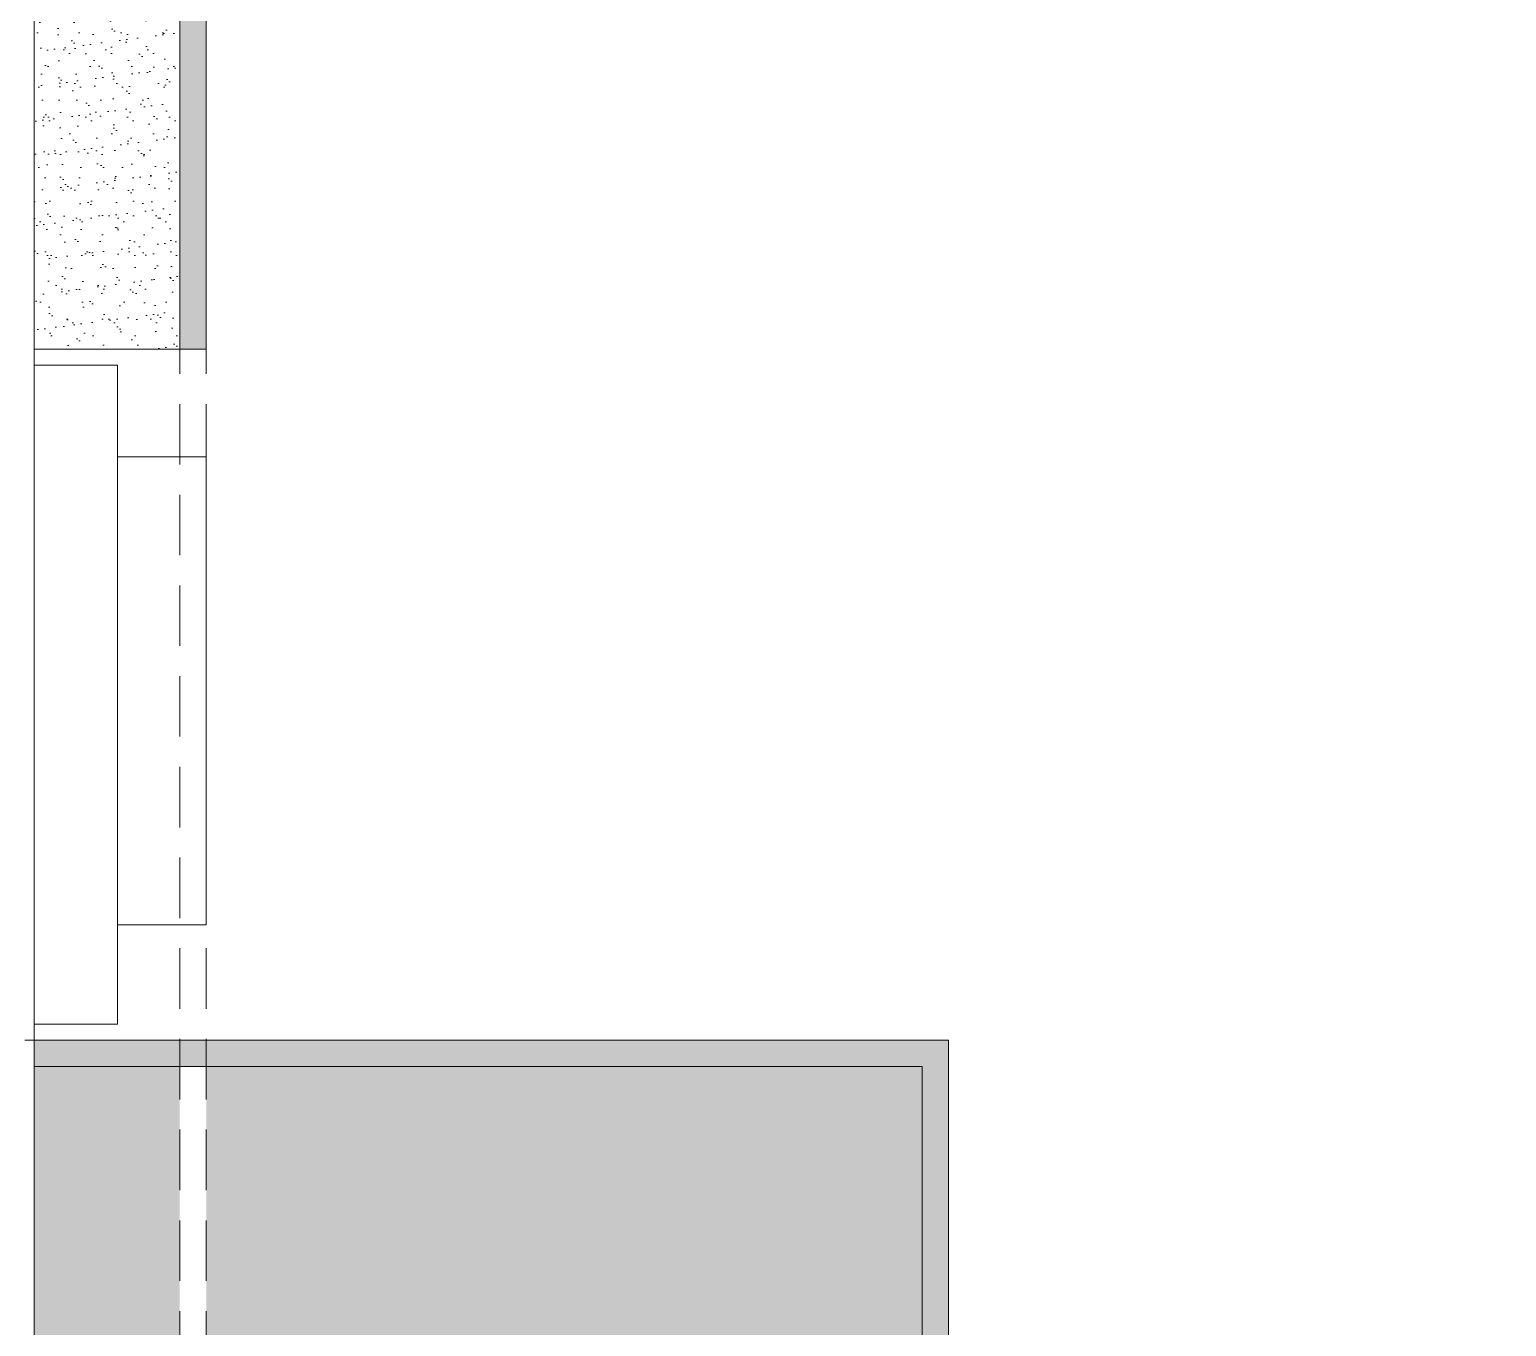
# Model space of a CAD drawing. Header units: millimetres. Extents: x 922141 to 965068, y 34629 to 256118.
# Drawn here: x 949763 to 955347, y 166689 to 171593 of the extents above; entities that cross this region are included whole.
import ezdxf

# ---------------------------------------------------------------- set-up
doc = ezdxf.new("R2010")
doc.units = ezdxf.units.MM
doc.linetypes.add('DASHED', pattern=[19.05, 12.7, -6.35])
for name, color, linetype, lineweight in [('A-HATCH', 251, 'Continuous', 9), ('MCA__ FINESTRE', 111, 'Continuous', 5), ('MCA__ LANDSCAPE', 136, 'Continuous', 5), ('MCA__ SCALE', 154, 'Continuous', 18)]:
    doc.layers.add(name, color=color, linetype=linetype, lineweight=lineweight)
pattern_1 = [(37.5, (249533.1, -37610.32), (-3.200063, 97.8826475), [0, -77.216, 0, -86.36, 0, -82.55]), (7.5, (249533.1, -37610.32), (89.904657, 143.36502), [0, -41.656, 0, -69.596, 0, -26.67]), (327.5, (249470.614, -37610.32), (158.198474, 0.287437), [0, -25.4, 0, -91.44, 0, -119.38]), (317.5, (249470.61, -37610.32), (152.71129, 44.585865), [0, -12.7, 0, -59.944, 0, -68.58])]

msp = doc.modelspace()

# ---------------------------------------------------------------- hatches: boundary and pattern name
at = {"layer": 'A-HATCH', "ltscale": 600, "true_color": 0xc7c8ca}
h = msp.add_hatch(dxfattribs=at)
h.set_pattern_fill('AR-SAND', color=9, scale=2)
h.set_pattern_definition(pattern_1)
h.paths.add_polyline_path([(949781.39, 170384.69), (950331.39, 170384.69), (950331.39, 171804.69), (949781.39, 172454.69)])
h = msp.add_hatch(dxfattribs=at)
h.set_pattern_fill('AR-SAND', color=9, scale=2)
h.set_pattern_definition(pattern_1)
h.paths.add_polyline_path([(953138.13, 163432.69), (953138.13, 167671.69), (950431.39, 167671.69), (950431.39, 163432.69)])
h.paths.add_polyline_path([(937610.39, 168593.42), (937610.39, 168921.69), (934860.39, 168921.69), (934860.39, 169671.69), (934019.59, 169671.69), (934019.59, 169421.69), (932919.59, 169421.69), (932919.59, 169671.69), (932118.75, 169671.69), (932118.75, 169188.42), (931968.75, 169188.42), (930367.14, 169188.42), (930367.14, 168593.42)])
h.paths.add_polyline_path([(937710.39, 168593.42), (937710.39, 169021.69), (938260.39, 169671.69), (938260.39, 169422.66), (938055.78, 169422.66), (938055.78, 167800.23), (938260.39, 167800.23), (938260.39, 167636.69), (938260.39, 166971.69), (938260.39, 163982.69), (938288.45, 163982.69), (937710.39, 163432.69)])
h.paths.add_polyline_path([(934860.39, 169021.69), (937710.39, 169021.69), (938260.39, 169671.69), (938110.39, 169671.69), (937710.39, 169671.69), (936420.42, 169671.69), (936420.42, 169421.69), (934510.39, 169421.69), (934510.39, 169671.69), (934860.39, 169671.69)])
h.paths.add_polyline_path([(946655.39, 163432.69), (950331.39, 163432.69), (949753.33, 163982.69), (946655.39, 163982.69)])
h.paths.add_polyline_path([(937710.39, 163432.69), (938288.45, 163982.69), (940657.39, 163982.69), (940657.39, 163432.69)])
h.paths.add_polyline_path([(938055.78, 169422.66), (938055.78, 167800.23), (938260.39, 167800.23), (938260.39, 167970.95), (938260.39, 169316.92), (938260.39, 169422.66)], flags=17)
h.paths.add_polyline_path([(950331.39, 163432.69), (950331.39, 167671.69), (949781.39, 167671.69), (949781.39, 163982.69), (949753.33, 163982.69)])
at = {"layer": 'MCA__ LANDSCAPE'}
h = msp.add_hatch(color=256, dxfattribs=at)
h.dxf.hatch_style = 1
h.paths.add_polyline_path([(946655.39, 163432.69), (950431.39, 163432.69), (953138.13, 163432.69), (953138.13, 167671.69), (950431.39, 167671.69), (950431.39, 167771.69), (953238.13, 167771.69), (953238.13, 163332.69), (946655.39, 163332.69)])
h.paths.add_polyline_path([(955077.43, 171804.69), (955247.43, 171804.69), (955247.43, 175262.69), (955347.43, 175262.69), (955347.43, 171704.69), (955077.43, 171704.69)])
h.paths.add_polyline_path([(955247.43, 175262.69), (955347.43, 175262.69), (955347.43, 175522.69), (955247.43, 175522.69)])
h = msp.add_hatch(color=256, dxfattribs=at)
h.dxf.hatch_style = 1
h.paths.add_polyline_path([(950331.39, 171804.69), (950331.39, 170384.69), (950431.39, 170384.69), (950431.39, 171704.69), (955077.43, 171704.69), (955077.43, 171804.69)])
h = msp.add_hatch(color=256, dxfattribs=at)
h.dxf.hatch_style = 1
h.paths.add_polyline_path([(949781.39, 167671.69), (950331.39, 167671.69), (950331.39, 167771.69), (949781.39, 167771.69)])
h = msp.add_hatch(color=256, dxfattribs=at)
h.dxf.hatch_style = 1
h.paths.add_polyline_path([(950331.39, 167671.69), (950431.39, 167671.69), (950431.39, 167771.69), (950331.39, 167771.69)])

# ---------------------------------------------------------------- linework, layer by layer
at = {"layer": 'MCA__ FINESTRE', "linetype": 'DASHED', "ltscale": 18}
for p, q in [((950331.39, 163432.69), (950331.39, 170384.69)), ((950431.39, 163432.69), (950431.39, 170384.69))]:
    msp.add_line(p, q, dxfattribs=at)
at = {"layer": 'MCA__ SCALE'}
for p, q in [((949781.39, 163982.69), (949781.39, 172497.43)), ((950331.39, 170384.69), (950331.39, 171804.69)), ((950431.39, 170384.69), (950431.39, 171704.69)), ((949781.39, 170384.69), (950431.39, 170384.69)), ((949745.39, 167771.69), (950431.39, 167771.69)), ((950331.39, 167671.69), (950331.39, 167771.69)), ((950431.39, 167771.69), (953238.13, 167771.69)), ((953238.13, 163332.69), (953238.13, 167771.69)), ((949781.39, 167671.69), (953138.13, 167671.69)), ((953138.13, 163432.69), (953138.13, 167671.69))]:
    msp.add_line(p, q, dxfattribs=at)
for points in [[(950095.68, 170324), (949781.39, 170324), (949781.39, 167831.77), (950095.68, 167831.77)], [(950431.39, 169977.38), (950095.68, 169977.38), (950095.68, 168207.29), (950431.39, 168207.29)]]:
    msp.add_lwpolyline(points, close=True, dxfattribs=at)

doc.saveas('drawing.dxf')
